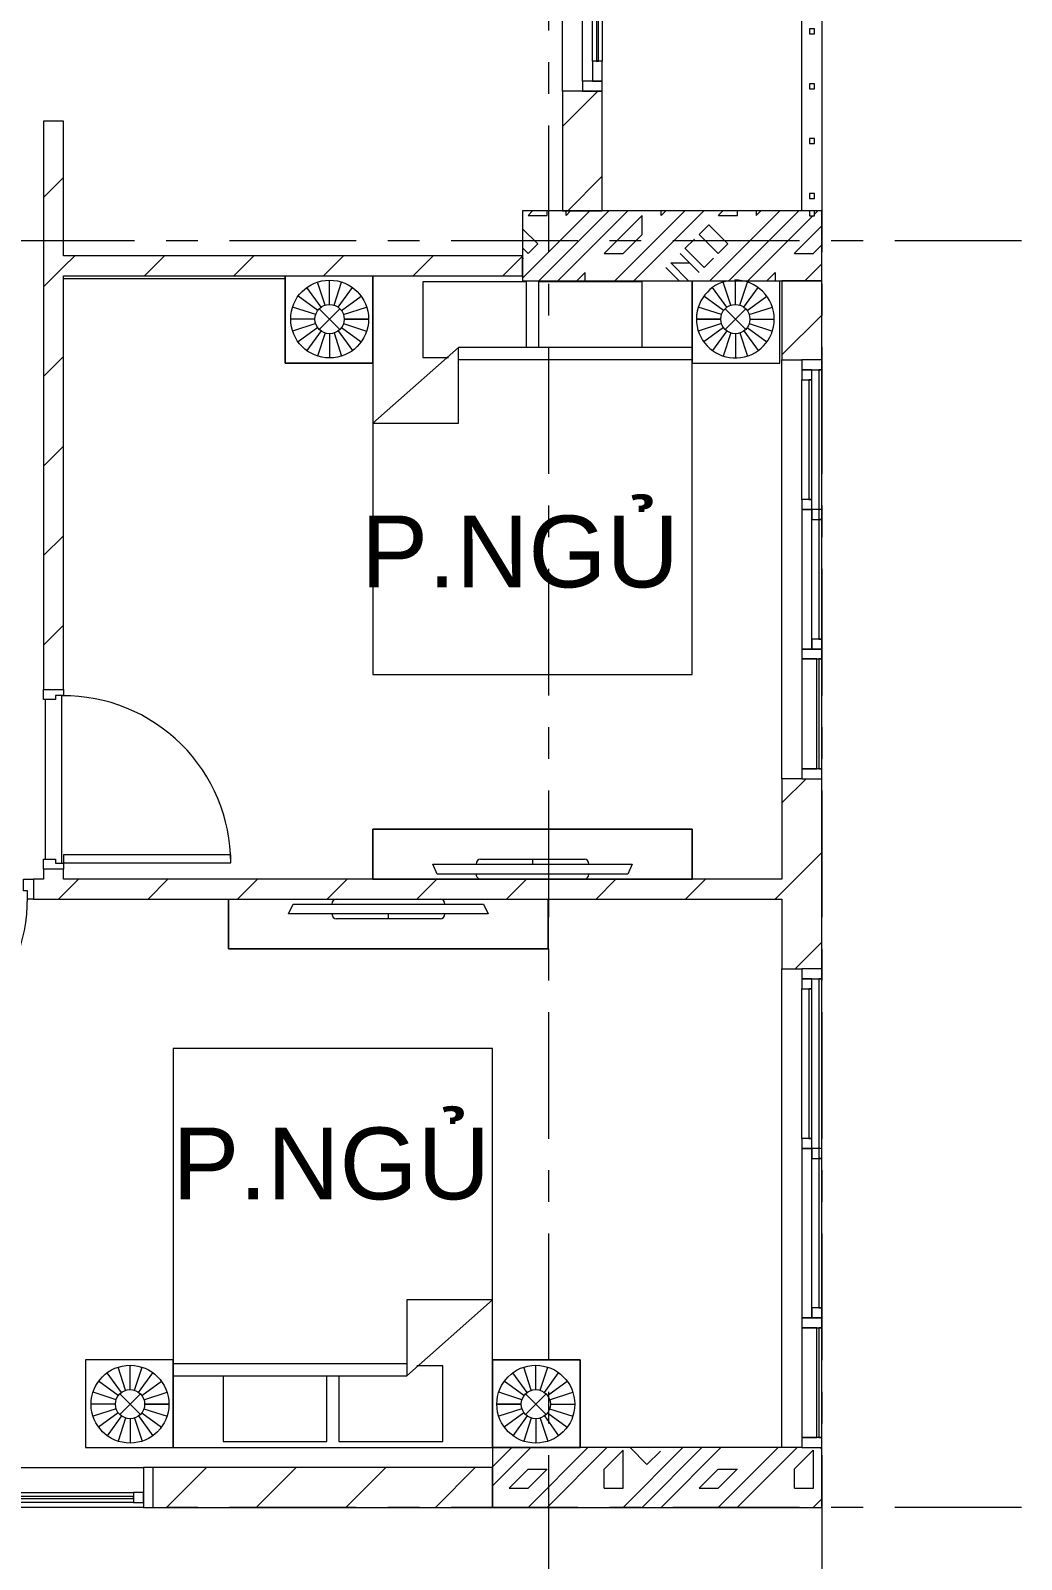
# Model space of a CAD drawing. Header units: millimetres. Extents: x -20144 to 117583, y -11426 to 48263.
# Drawn here: x 37036 to 42001, y -261 to 7404 of the extents above; entities that cross this region are included whole.
import ezdxf

# ---------------------------------------------------------------- set-up
doc = ezdxf.new("R2010")
doc.units = ezdxf.units.MM
doc.linetypes.add('Grid Line', pattern=[22.225, 12.7, -3.175, 3.175, -3.175])
for name, color, linetype, lineweight in [('CHU', 181, 'Continuous', 5), ('CUA', 31, 'Continuous', 9), ('DIM', 1, 'Continuous', 5), ('HATCH-TUONG', 152, 'Continuous', 9), ('NET CAT', 3, 'Continuous', 5), ('NET THAY 2', 55, 'Continuous', 5), ('NET-CAT', 3, 'Continuous', 9), ('NET-THAY', 2, 'Continuous', 15), ('THIET BI', 44, 'Continuous', 5), ('TRUC', 225, 'Continuous', 5)]:
    doc.layers.add(name, color=color, linetype=linetype, lineweight=lineweight)
doc.styles.add('Arial', font='arial.ttf', dxfattribs={"height": 360})
doc.styles.add('TA1', font='arial.ttf')
doc.dimstyles.new('D_200_KTx2', dxfattribs={"dimtxt": 400, "dimasz": 300, "dimexe": 300, "dimexo": 300, "dimgap": 160, "dimtad": 1, "dimdec": 0, "dimzin": 9, "dimtxsty": 'TA1', "dimblk": 'ARCHTICK', "dimcen": 1, "dimdle": 300, "dimclrd": 256, "dimclre": 256, "dimclrt": 7, "dimadec": 0, "dimazin": 0, "dimtfac": 1, "dimtdec": 0, "dimtix": 1, "dimtmove": 1, "dimatfit": 3, "dimldrblk": 'ARCHTICK', "dimfxl": 1, "dimtolj": 1, "dimtzin": 0, "dimlwd": -1, "dimlwe": -1, "dimarcsym": 0})
pattern_1 = [(45, (95.25, 0), (-476.246, 476.246), []), (45, (190.5, 0), (-476.246, 476.246), []), (45, (0, 0), (-476.246, 476.246), []), (45, (476.25, 0), (-476.246, 476.246), []), (45, (571.5, 0), (-476.246, 476.246), []), (0, (381, 95.25), (0, 952.5), [95.25, -857.25]), (0, (476.25, 190.5), (0, 952.5), [95.25, -857.25]), (45, (381, 95.25), (0, 952.491), [134.684, -1212.342]), (45, (476.25, 95.25), (0, 952.491), [134.684, -1212.342]), (0, (381, 95.25), (0, 952.5), [95.25, -857.25]), (90, (-95.25, 95.25), (-952.5, 6e-14), [95.25, -857.25]), (90, (0, 95.25), (-952.5, 6e-14), [190.5, -762]), (45, (-95.25, 190.5), (0, 952.491), [134.684, -1212.342]), (90, (762, 381), (-952.5, 6e-14), [95.25, -857.25]), (0, (666.75, 381), (0, 952.5), [95.25, -857.25]), (45, (666.75, 381), (0, 952.491), [134.683, -1212.342]), (0, (857.25, 95.25), (0, 952.5), [95.25, -857.25]), (0, (857.25, 571.5), (0, 952.5), [95.25, -857.25]), (90, (1047.75, 666.75), (-952.5, 6e-14), [95.25, -857.25]), (45, (857.25, 571.5), (0, 952.491), [269.367, -1077.66]), (45, (952.5, 571.5), (0, 952.491), [134.683, -1212.342]), (45, (1143, 762), (0, 952.491), [134.684, -1212.342]), (0, (1143, 857.25), (0, 952.5), [95.25, -857.25]), (90, (1143, 762), (-952.5, 6e-14), [95.25, -857.25]), (0, (476.25, 762), (0, 952.5), [95.25, -857.25]), (0, (666.75, 857.25), (0, 952.5), [95.25, -857.25]), (90, (571.5, 762), (-952.5, 6e-14), [95.25, -857.25]), (90, (666.75, 762), (-952.5, 6e-14), [95.25, -857.25]), (45, (476.25, 762), (0, 952.491), [134.684, -1212.342]), (45, (666.75, 762), (0, 952.491), [134.683, -1212.342]), (135, (119, 214.8), (-952.491, 6e-14), [134.684, -1212.342]), (135, (238.1, 333.4), (-952.491, 6e-14), [134.684, -1212.342]), (135, (309.56, 404.8), (-952.491, 6e-14), [134.684, -1212.342]), (135, (333.4, 428.6), (-952.491, 6e-14), [134.683, -1212.342]), (135, (381, 476.25), (-952.491, 6e-14), [134.683, -1212.342]), (135, (404.8, 500.06), (-952.491, 6e-14), [134.684, -1212.342]), (135, (476.25, 571.5), (-952.491, 6e-14), [134.683, -1212.342]), (135, (523.9, 619.1), (-952.491, 6e-14), [134.684, -1212.342]), (45, (119, 214.8), (0, 952.491), [95.25, -1251.776]), (45, (238.1, 333.4), (0, 952.491), [67.36, -1279.665]), (45, (404.8, 500.06), (0, 952.491), [67.36, -1279.665]), (45, (309.56, 595.3), (0, 952.491), [67.36, -1279.665]), (45, (476.25, 571.5), (0, 952.491), [67.36, -1279.665]), (45, (381, 666.75), (0, 952.491), [67.36, -1279.665]), (0, (24.2, 309.5), (0, 952.5), [190.043, -762.457]), (0, (238.1, 523.9), (0, 952.5), [95.25, -857.25])]
pattern_2 = [(45, (0, 0), (-224.5064, 224.5064), [])]

# ---------------------------------------------------------------- blocks, each defined once
blk = doc.blocks.new('CUA PHONG NGU - Type 1-368226-MẶT BẰNG TẦNG 24')
at = {"layer": 'CUA', "lineweight": 5}
for p, q in [((-348.5, -52.3), (-348.5, 47.7)), ((-348.5, 47.7), (-298.5, 47.7)), ((-298.5, 47.7), (-298.5, -11.3)), ((501.5, 47.7), (551.5, 47.7)), ((501.5, -11.3), (501.5, 47.7)), ((551.5, 47.7), (551.5, -52.3)), ((-318.5, -52.3), (-348.5, -52.3)), ((-318.5, -11.3), (-318.5, -52.3)), ((-298.5, -11.3), (-318.5, -11.3)), ((521.5, -11.3), (501.5, -11.3)), ((521.5, -52.3), (521.5, -11.3)), ((551.5, -52.3), (521.5, -52.3))]:
    blk.add_line(p, q, dxfattribs=at)
at = {"layer": 'CUA'}
for p, q in [((-277.5, -52.3), (-317.5, -52.3)), ((-317.5, -52.3), (-317.5, -890.3)), ((-277.5, -890.3), (-277.5, -52.3)), ((-317.5, -890.3), (-277.5, -890.3))]:
    blk.add_line(p, q, dxfattribs=at)
at = {"layer": 'CUA', "lineweight": 5}
blk.add_arc((-317.5, -52.3), 838, 270, 0.5, dxfattribs=at)
blk = doc.blocks.new('X-PHONG NGU 2 - X-PHONG NGU 2400-435560-MẶT BẰNG TẦNG 24')
at = {"layer": 'CUA'}
for p, q in [((-1150, 0), (-1200, 0)), ((-1200, 0), (-1200, -100)), ((-600, 0), (-1150, 0)), ((-1150, 0), (-1150, -75)), ((-1150, -100), (-1150, 0)), ((-600, -75), (-600, 0)), ((-550, 0), (-600, 0)), ((-600, 0), (-600, -100)), ((300, 0), (-550, 0)), ((-550, 0), (-550, -50)), ((-550, -100), (-550, 0)), ((300, -50), (300, 0)), ((350, 0), (300, 0)), ((300, 0), (300, -50)), ((350, -50), (350, 0)), ((350, 0), (1100, 0)), ((1150, 0), (1100, 0)), ((1100, 0), (1100, -50)), ((1200, 0), (1150, 0)), ((1150, 0), (1150, -100)), ((1150, -50), (1150, 0)), ((1200, -100), (1200, 0)), ((-1150, -75), (-600, -75)), ((-550, -50), (300, -50)), ((-500, -50), (-550, -50)), ((-550, -50), (-550, -100)), ((-500, -100), (-500, -50)), ((300, -50), (250, -50)), ((250, -50), (250, -100)), ((300, -50), (350, -50)), ((300, -100), (300, -50)), ((1100, -35), (350, -35)), ((350, -35), (350, -50)), ((350, -50), (1100, -50)), ((1100, -50), (1100, -35)), ((1100, -50), (1150, -50)), ((-1200, -100), (-1150, -100)), ((-600, -85), (-1150, -85)), ((-1150, -85), (-1150, -100)), ((-1150, -100), (-600, -100)), ((-600, -100), (-600, -85)), ((-600, -100), (-550, -100)), ((-550, -100), (-500, -100)), ((250, -85), (-500, -85)), ((-500, -85), (-500, -100)), ((-500, -100), (250, -100)), ((1150, -85), (250, -85)), ((250, -85), (250, -100)), ((250, -100), (250, -85)), ((250, -100), (1150, -100)), ((250, -100), (300, -100)), ((1150, -100), (1150, -85)), ((1150, -100), (1200, -100))]:
    blk.add_line(p, q, dxfattribs=at)
blk = doc.blocks.new('X-PHONG NGU 2 - X-PHONG NGU 2_Recovery_-378306-MẶT BẰNG TẦNG 24')
at = {"layer": 'CUA'}
for p, q in [((-1000, 0), (-1050, 0)), ((-1050, 0), (-1050, -100)), ((-450, 0), (-1000, 0)), ((-1000, 0), (-1000, -75)), ((-1000, -100), (-1000, 0)), ((-450, -75), (-450, 0)), ((-400, 0), (-450, 0)), ((-450, 0), (-450, -100)), ((300, 0), (-400, 0)), ((-400, 0), (-400, -50)), ((-400, -100), (-400, 0)), ((300, -50), (300, 0)), ((350, 0), (300, 0)), ((300, 0), (300, -50)), ((350, -50), (350, 0)), ((350, 0), (950, 0)), ((1000, 0), (950, 0)), ((950, 0), (950, -50)), ((1050, 0), (1000, 0)), ((1000, 0), (1000, -100)), ((1000, -50), (1000, 0)), ((1050, -100), (1050, 0)), ((-1000, -75), (-450, -75)), ((-400, -50), (300, -50)), ((-350, -50), (-400, -50)), ((-400, -50), (-400, -100)), ((-350, -100), (-350, -50)), ((300, -50), (250, -50)), ((250, -50), (250, -100)), ((300, -50), (350, -50)), ((300, -100), (300, -50)), ((950, -35), (350, -35)), ((350, -35), (350, -50)), ((350, -50), (950, -50)), ((950, -50), (950, -35)), ((950, -50), (1000, -50)), ((-1050, -100), (-1000, -100)), ((-450, -85), (-1000, -85)), ((-1000, -85), (-1000, -100)), ((-1000, -100), (-450, -100)), ((-450, -100), (-450, -85)), ((-450, -100), (-400, -100)), ((-400, -100), (-350, -100)), ((250, -85), (-350, -85)), ((-350, -85), (-350, -100)), ((-350, -100), (250, -100)), ((1000, -85), (250, -85)), ((250, -85), (250, -100)), ((250, -100), (250, -85)), ((250, -100), (1000, -100)), ((250, -100), (300, -100)), ((1000, -100), (1000, -85)), ((1000, -100), (1050, -100))]:
    blk.add_line(p, q, dxfattribs=at)
blk = doc.blocks.new('X-PHONG NGU 5 - X-PHONG NGU 900-417337-MẶT BẰNG TẦNG 24')
at = {"layer": 'CUA'}
for p, q in [((-400, 100), (-450, 100)), ((-450, 100), (-450, -100)), ((-400, -100), (-400, 100)), ((-400, 100), (400, 100)), ((450, 100), (400, 100)), ((400, 100), (400, -100)), ((450, -100), (450, 100)), ((-350, -25), (-400, -25)), ((-400, -25), (-400, -75)), ((-400, -75), (-350, -75)), ((-350, -75), (-350, -25)), ((-350, -25), (350, -25)), ((350, -45), (-350, -45)), ((-350, -45), (-350, -55)), ((-350, -55), (350, -55)), ((350, -75), (-350, -75)), ((400, -25), (350, -25)), ((350, -25), (350, -75)), ((350, -55), (350, -45)), ((350, -75), (400, -75)), ((400, -75), (400, -25)), ((-450, -100), (-400, -100)), ((400, -100), (-400, -100)), ((400, -100), (450, -100))]:
    blk.add_line(p, q, dxfattribs=at)
blk = doc.blocks.new('X-TV - X-TV-442838-MẶT BẰNG TẦNG 24')
at = {"layer": 'THIET BI'}
for p, q in [((1602.5, 250), (0, 250)), ((0, 250), (0, 0.1)), ((0, 250), (1602.5, 250)), ((0, 0.1), (0, 250)), ((1602.5, 0.1), (1602.5, 250)), ((1602.5, 250), (1602.5, 0.1)), ((541.3, 100), (1061.3, 100)), ((801.3, 100), (801.3, 75)), ((301.3, 75), (1301.3, 75)), ((323.8, 25), (301.3, 75)), ((1278.8, 25), (323.8, 25)), ((1301.3, 75), (1278.8, 25))]:
    blk.add_line(p, q, dxfattribs=at)
for centre, start_param, end_param in [((541.3, 75), 0, 1.570796), ((1061.3, 75), 4.712389, 6.283185), ((541.3, 25), 1.570796, 3.13572), ((1061.3, 25), 3.147465, 4.712389)]:
    blk.add_ellipse(centre, major_axis=(0, 25), ratio=0.9, start_param=start_param, end_param=end_param, dxfattribs=at)
blk = doc.blocks.new('X-TV - X-TV-442868-MẶT BẰNG TẦNG 24')
at = {"layer": 'THIET BI'}
for p, q in [((1600, 250), (0, 250)), ((0, 250), (0, 0)), ((0, 250), (1600, 250)), ((0, 0), (0, 250)), ((1600, 0), (1600, 250)), ((1600, 250), (1600, 0)), ((540, 100), (1060, 100)), ((800, 100), (800, 75)), ((300, 75), (1300, 75)), ((322.5, 25), (300, 75)), ((1277.5, 25), (322.5, 25)), ((1300, 75), (1277.5, 25)), ((0, 0), (1600, 0)), ((1060, 0), (540, 0))]:
    blk.add_line(p, q, dxfattribs=at)
for centre, start_param, end_param in [((540, 75), 0, 1.570796), ((1060, 75), 4.712389, 6.283185), ((540, 25), 1.570796, 3.141593), ((1060, 25), 3.141593, 4.712389)]:
    blk.add_ellipse(centre, major_axis=(0, 25), ratio=0.9, start_param=start_param, end_param=end_param, dxfattribs=at)
blk = doc.blocks.new('CUA LO GIA _LUA_ - CUA LO GIA _LUA_ 3500-588156-MẶT BẰNG TẦNG 24')
at = {"layer": 'CUA'}
for p, q in [((332.4, 183.9), (511.1, 231.8)), ((697.4, 183.9), (332.4, 183.9)), ((-1700, 100), (-1750, 100)), ((-1750, 100), (-1750, 0)), ((-1700, 0), (-1700, 100)), ((-1700, 100), (0, 100)), ((100, 100), (0, 100)), ((0, 100), (0, 50)), ((100, 50), (100, 100)), ((100, 100), (1600, 100)), ((1600, 80), (100, 80)), ((100, 80), (100, 70)), ((1700, 100), (1600, 100)), ((1600, 100), (1600, 50)), ((1600, 70), (1600, 80)), ((1700, 50), (1700, 100)), ((1750, 100), (1700, 100)), ((1700, 100), (1700, 0)), ((1750, 0), (1750, 100)), ((-1600, 50), (-1700, 50)), ((-1700, 50), (-1700, 0)), ((-1600, 0), (-1600, 50)), ((-1600, 50), (-100, 50)), ((-100, 30), (-1600, 30)), ((-1600, 30), (-1600, 20)), ((-1600, 20), (-100, 20)), ((0, 50), (-100, 50)), ((-100, 50), (-100, 0)), ((-100, 20), (-100, 30)), ((0, 0), (0, 50)), ((0, 50), (100, 50)), ((100, 70), (1600, 70)), ((1600, 50), (100, 50)), ((1600, 50), (1700, 50)), ((-1750, 0), (-1700, 0)), ((-1700, 0), (-1600, 0)), ((-100, 0), (-1600, 0)), ((-100, 0), (0, 0)), ((1700, 0), (0, 0)), ((1700, 0), (1750, 0)), ((-697.4, -133.9), (-332.4, -133.9)), ((-332.4, -133.9), (-511.1, -181.8))]:
    blk.add_line(p, q, dxfattribs=at)
blk = doc.blocks.new('X-GIUONG - X-GIUONG-V2-MẶT BẰNG TẦNG 24')
at = {"layer": 'THIET BI'}
for p, q in [((-800, 0), (-1239, 0)), ((-1239, 0), (-1239, -439)), ((-1239, 0), (-800, 0)), ((-1239, -439), (-1239, 0)), ((-1059.6, -158.2), (-1131.2, -59.5)), ((-1039.2, -147.8), (-1076.9, -31.8)), ((-1016.6, -144.2), (-1016.6, -22.2)), ((-993.9, -147.8), (-956.3, -31.8)), ((-973.5, -158.2), (-901.9, -59.5)), ((-800, -439), (-800, 0)), ((800, 0), (-800, 0)), ((-800, 0), (-800, -2000)), ((800, 0), (-800, 0)), ((-800, 0), (-800, -439)), ((-800, 0), (-800, -2000)), ((-550, -30), (-550, -410)), ((-30, -30), (-550, -30)), ((-30, -360), (-30, -30)), ((30, -30), (30, -360)), ((550, -30), (30, -30)), ((550, -360), (550, -30)), ((1239, 0), (800, 0)), ((800, 0), (800, -439)), ((800, -2000), (800, 0)), ((1239, 0), (800, 0)), ((800, 0), (800, -439)), ((800, -2000), (800, 0)), ((973.5, -158.2), (901.9, -59.5)), ((993.9, -147.8), (956.3, -31.8)), ((1016.6, -144.2), (1016.6, -22.2)), ((1039.2, -147.8), (1076.9, -31.8)), ((1059.6, -158.2), (1131.2, -59.5)), ((1239, -439), (1239, 0)), ((1239, -439), (1239, 0)), ((-1075.8, -174.4), (-1174.4, -102.7)), ((-957.4, -174.4), (-858.7, -102.7)), ((957.4, -174.4), (858.7, -102.7)), ((1075.8, -174.4), (1174.4, -102.7)), ((-1089.7, -217.4), (-1211.7, -217.4)), ((-1086.1, -194.8), (-1202.1, -157.1)), ((-1068.3, -269.1), (-964.8, -165.6)), ((-1068.3, -165.6), (-964.8, -269.1)), ((-947, -194.8), (-831, -157.1)), ((-943.4, -217.4), (-821.4, -217.4)), ((-821.4, -217.4), (-943.4, -217.4)), ((943.4, -217.4), (821.4, -217.4)), ((821.4, -217.4), (943.4, -217.4)), ((947, -194.8), (831, -157.1)), ((1068.3, -269.1), (964.8, -165.6)), ((1068.3, -165.6), (964.8, -269.1)), ((1086.1, -194.8), (1202.1, -157.1)), ((1089.7, -217.4), (1211.7, -217.4)), ((-1086.1, -240), (-1202.1, -277.7)), ((-1075.8, -260.4), (-1174.4, -332.1)), ((-1059.6, -276.6), (-1131.2, -375.2)), ((-1039.2, -287), (-1076.9, -402.9)), ((-1016.6, -290.5), (-1016.6, -412.5)), ((-993.9, -287), (-956.3, -402.9)), ((-973.5, -276.6), (-901.9, -375.2)), ((-957.4, -260.4), (-858.7, -332.1)), ((-947, -240), (-831, -277.7)), ((947, -240), (831, -277.7)), ((957.4, -260.4), (858.7, -332.1)), ((973.5, -276.6), (901.9, -375.2)), ((993.9, -287), (956.3, -402.9)), ((1016.6, -290.5), (1016.6, -412.5)), ((1039.2, -287), (1076.9, -402.9)), ((1059.6, -276.6), (1131.2, -375.2)), ((1075.8, -260.4), (1174.4, -332.1)), ((1086.1, -240), (1202.1, -277.7)), ((-370, -360), (-800, -740)), ((-370, -740), (-370, -360)), ((800, -360), (-370, -360)), ((-1239, -439), (-800, -439)), ((-800, -439), (-1239, -439)), ((-550, -410), (-420, -410)), ((-370, -420), (800, -420)), ((800, -439), (1239, -439)), ((800, -439), (1239, -439)), ((-800, -740), (-370, -740)), ((-800, -2000), (800, -2000)), ((-800, -2000), (800, -2000))]:
    blk.add_line(p, q, dxfattribs=at)
for centre, radius in [((-1016.6, -217.4), 195.1), ((1016.6, -217.4), 195.1), ((-1016.6, -217.4), 73.2), ((1016.6, -217.4), 73.2)]:
    blk.add_circle(centre, radius, dxfattribs=at)
blk = doc.blocks.new('X-GIUONG - X-GIUONG-V10-MẶT BẰNG TẦNG 24')
at = {"layer": 'THIET BI'}
for p, q in [((-1239, 0), (-1239, -439)), ((-1239, -439), (-1239, 0)), ((-1059.6, -158.2), (-1131.2, -59.5)), ((-1039.2, -147.8), (-1076.9, -31.8)), ((-1016.6, -144.2), (-1016.6, -22.2)), ((-993.9, -147.8), (-956.3, -31.8)), ((-973.5, -158.2), (-901.9, -59.5)), ((-800, -439), (-800, 0)), ((-800, 0), (-800, -2000)), ((-800, 0), (-800, -439)), ((-800, 0), (-800, -2000)), ((-550, -30), (-550, -410)), ((-30, -30), (-550, -30)), ((-30, -360), (-30, -30)), ((30, -30), (30, -360)), ((550, -30), (30, -30)), ((550, -360), (550, -30)), ((800, -25), (800, -439)), ((800, -2000), (800, -25)), ((800, -25), (800, -439)), ((800, -2000), (800, -25)), ((973.5, -158.2), (901.9, -59.5)), ((993.9, -147.8), (956.3, -31.8)), ((1016.6, -144.2), (1016.6, -25)), ((1039.2, -147.8), (1076.9, -31.8)), ((1059.6, -158.2), (1131.2, -59.5)), ((1239, -439), (1239, -25)), ((1239, -439), (1239, -25)), ((-1075.8, -174.4), (-1174.4, -102.7)), ((-957.4, -174.4), (-858.7, -102.7)), ((957.4, -174.4), (858.7, -102.7)), ((1075.8, -174.4), (1174.4, -102.7)), ((-1089.7, -217.4), (-1211.7, -217.4)), ((-1086.1, -194.8), (-1202.1, -157.1)), ((-1068.3, -269.1), (-964.8, -165.6)), ((-1068.3, -165.6), (-964.8, -269.1)), ((-947, -194.8), (-831, -157.1)), ((-943.4, -217.4), (-821.4, -217.4)), ((-821.4, -217.4), (-943.4, -217.4)), ((943.4, -217.4), (821.4, -217.4)), ((821.4, -217.4), (943.4, -217.4)), ((947, -194.8), (831, -157.1)), ((1068.3, -269.1), (964.8, -165.6)), ((1068.3, -165.6), (964.8, -269.1)), ((1086.1, -194.8), (1202.1, -157.1)), ((1089.7, -217.4), (1211.7, -217.4)), ((-1086.1, -240), (-1202.1, -277.7)), ((-1075.8, -260.4), (-1174.4, -332.1)), ((-1059.6, -276.6), (-1131.2, -375.2)), ((-1039.2, -287), (-1076.9, -402.9)), ((-1016.6, -290.5), (-1016.6, -412.5)), ((-993.9, -287), (-956.3, -402.9)), ((-973.5, -276.6), (-901.9, -375.2)), ((-957.4, -260.4), (-858.7, -332.1)), ((-947, -240), (-831, -277.7)), ((947, -240), (831, -277.7)), ((957.4, -260.4), (858.7, -332.1)), ((973.5, -276.6), (901.9, -375.2)), ((993.9, -287), (956.3, -402.9)), ((1016.6, -290.5), (1016.6, -412.5)), ((1039.2, -287), (1076.9, -402.9)), ((1059.6, -276.6), (1131.2, -375.2)), ((1075.8, -260.4), (1174.4, -332.1)), ((1086.1, -240), (1202.1, -277.7)), ((-370, -360), (-800, -740)), ((-370, -740), (-370, -360)), ((800, -360), (-370, -360)), ((-1239, -439), (-800, -439)), ((-800, -439), (-1239, -439)), ((-550, -410), (-420, -410)), ((-370, -420), (800, -420)), ((800, -439), (1239, -439)), ((800, -439), (1239, -439)), ((-800, -740), (-370, -740)), ((-800, -2000), (800, -2000)), ((-800, -2000), (800, -2000))]:
    blk.add_line(p, q, dxfattribs=at)
for centre, radius in [((-1016.6, -217.4), 195.1), ((-1016.6, -217.4), 73.2), ((1016.6, -217.4), 73.2)]:
    blk.add_circle(centre, radius, dxfattribs=at)
for start, end in [(97.61641, 360), (360, 91.22143)]:
    blk.add_arc((1016.6, -217.4), 195.1, start, end, dxfattribs=at)
blk = doc.blocks.new('Railing - 25mm-666288-MẶT BẰNG TẦNG 24')
at = {"layer": 'NET THAY 2'}
for p, q in [((12.5, 12.5), (-12.5, 12.5)), ((-12.5, 12.5), (-12.5, -12.5)), ((12.5, -12.5), (12.5, 12.5)), ((-12.5, -12.5), (12.5, -12.5))]:
    blk.add_line(p, q, dxfattribs=at)
blk = doc.blocks.new('Railing - Railing-631997-MẶT BẰNG TẦNG 24')
for p in [(40950.5, 11237.6), (40950.5, 10975.1), (40950.5, 10700.1), (40950.5, 10425.1), (40950.5, 10150.1), (40950.5, 9875.1), (40950.5, 9600.1), (40950.5, 9325.1), (40950.5, 9050.1), (40950.5, 8775.1), (40950.5, 8500.1), (40950.5, 8225.1), (40950.5, 7950.1), (40950.5, 7675.1), (40950.5, 7400.1), (40950.5, 7125.1), (40950.5, 6850.1), (40950.5, 6575.1), (40950.5, 6487.4)]:
    blk.add_blockref('Railing - 25mm-666288-MẶT BẰNG TẦNG 24', p)
blk = doc.blocks.new('_ARCHTICK')
at = {"color": 0, "linetype": 'ByBlock', "const_width": 0.15}
blk.add_lwpolyline([(-0.5, -0.5), (0.5, 0.5)], dxfattribs=at)
blk = doc.blocks.new('*D271')
at = {"layer": 'Defpoints', "color": 0, "transparency": 16777216}
for p in [(32400.5, -0.1), (39630.5, -0.1), (39630.5, -2000.1)]:
    blk.add_point(p, dxfattribs=at)
at = {"layer": 'DIM', "transparency": 16777216}
for p, q in [((32400.5, -300.1), (32400.5, -2300.1)), ((39630.5, -300.1), (39630.5, -2300.1)), ((32100.5, -2000.1), (39930.5, -2000.1))]:
    blk.add_line(p, q, dxfattribs=at)
at = {"layer": 'DIM', "transparency": 16777216, "xscale": 300, "yscale": 300, "zscale": 300, "rotation": 180}
blk.add_blockref('_ARCHTICK', (32400.5, -2000.1), dxfattribs=at)
at = {"layer": 'DIM', "transparency": 16777216, "xscale": 300, "yscale": 300, "zscale": 300}
blk.add_blockref('_ARCHTICK', (39630.5, -2000.1), dxfattribs=at)
at = {"layer": 'DIM', "color": 7, "transparency": 16777216, "insert": (36015.5, -1635.7), "char_height": 400, "attachment_point": 5, "style": 'TA1'}
blk.add_mtext('\\A1;7230', dxfattribs=at)
blk = doc.blocks.new('*D272')
at = {"layer": 'Defpoints', "color": 0, "transparency": 16777216}
for p in [(39630.5, -0.1), (41000.5, -0.1), (41000.5, -2000.1)]:
    blk.add_point(p, dxfattribs=at)
at = {"layer": 'DIM', "transparency": 16777216}
for p, q in [((39630.5, -300.1), (39630.5, -2300.1)), ((41000.5, -300.1), (41000.5, -2300.1)), ((39630.5, -2000.1), (39330.5, -2000.1)), ((39630.5, -2000.1), (41000.5, -2000.1)), ((41000.5, -2000.1), (41300.5, -2000.1))]:
    blk.add_line(p, q, dxfattribs=at)
at = {"layer": 'DIM', "transparency": 16777216, "xscale": 300, "yscale": 300, "zscale": 300}
blk.add_blockref('_ARCHTICK', (39630.5, -2000.1), dxfattribs=at)
at = {"layer": 'DIM', "transparency": 16777216, "xscale": 300, "yscale": 300, "zscale": 300, "rotation": 180}
blk.add_blockref('_ARCHTICK', (41000.5, -2000.1), dxfattribs=at)
at = {"layer": 'DIM', "color": 7, "transparency": 16777216, "insert": (40315.5, -1635.7), "char_height": 400, "attachment_point": 5, "style": 'TA1'}
blk.add_mtext('\\A1;1370', dxfattribs=at)

msp = doc.modelspace()

# ---------------------------------------------------------------- hatches: boundary and pattern name
at = {"layer": 'HATCH-TUONG', "lineweight": 5}
h = msp.add_hatch(dxfattribs=at)
h.set_pattern_fill('FP_2', color=256, style=0, pattern_type=2)
h.set_pattern_definition(pattern_2)
h.paths.add_polyline_path([(39900.5, 6499.9), (39900.5, 7099.9), (39700.5, 7099.9), (39700.5, 6499.9)], flags=0)
h.paths.add_polyline_path([(39700.5, 10599.9), (39900.5, 10599.9), (39900.5, 11249.8), (39700.5, 11249.8), (39700.5, 10784.6)], flags=0)
h = msp.add_hatch(dxfattribs=at)
h.set_pattern_fill('FP_2', color=256, style=0, pattern_type=2)
h.set_pattern_definition(pattern_2)
h.paths.add_polyline_path([(37200.5, 3149.9), (37200.5, 3199.9), (37100.5, 3199.9), (37100.5, 3149.9)], flags=0)
h.paths.add_polyline_path([(37200.5, 4099.9), (37200.5, 6950), (37100.5, 6950), (37100.5, 4099.9)], flags=0)
h = msp.add_hatch(dxfattribs=at)
h.set_pattern_fill('FP_2', color=256, style=0, pattern_type=2)
h.set_pattern_definition(pattern_2)
h.paths.add_polyline_path([(39500.6, 6174.9), (39500.6, 6274.9), (37200.5, 6274.9), (37200.5, 6174.9), (38365.9, 6174.9)], flags=0)
h = msp.add_hatch(dxfattribs=at)
h.set_pattern_fill('FP_2', color=256, style=0, pattern_type=2)
h.set_pattern_definition(pattern_2)
h.paths.add_polyline_path([(40900.5, 2699.9), (41000.5, 2699.9), (41000.5, 3653.4), (40800.5, 3653.4), (40800.5, 2699.9)], flags=0)
h.paths.add_polyline_path([(40900.5, 5753.4), (41000.5, 5753.4), (41000.5, 6149.9), (40800.5, 6149.9), (40800.5, 5753.4)], flags=0)
h = msp.add_hatch(dxfattribs=at)
h.set_pattern_fill('FP_2', color=256, style=0, pattern_type=2)
h.set_pattern_definition(pattern_2)
h.paths.add_polyline_path([(40800.5, 3049.9), (40800.5, 3149.9), (37050.5, 3149.9), (37050.5, 3049.9), (38365.9, 3049.9)], flags=0)
h.paths.add_polyline_path([(36000.5, 3049.9), (36150.5, 3049.9), (36150.5, 3149.9), (36000.5, 3149.9), (36000.5, 3083.2)], flags=0)
h = msp.add_hatch(dxfattribs=at)
h.set_pattern_fill('FP_2', color=256, style=0, pattern_type=2)
h.set_pattern_definition(pattern_2)
h.paths.add_polyline_path([(39350.5, -0.1), (39350.5, 199.9), (37650.5, 199.9), (37650.5, -0.1), (38365.9, -0.1)], flags=0)
h.paths.add_polyline_path([(36750.5, -0.1), (36750.5, 199.9), (35250.5, 199.9), (35250.5, -0.1)], flags=0)
h.paths.add_polyline_path([(33150.5, -0.1), (33150.5, 199.9), (32600.5, 199.9), (32600.5, -0.1)], flags=0)
at = {"layer": 'NET CAT'}
h = msp.add_hatch(dxfattribs=at)
h.set_pattern_fill('FP_1', color=256, style=0, pattern_type=2)
h.set_pattern_definition(pattern_1)
h.paths.add_polyline_path([(40938, 6149.9), (41000.5, 6149.9), (41000.5, 6499.9), (40963, 6499.9), (40963, 6474.9), (40938, 6474.9), (40938, 6499.9), (39500.5, 6499.9), (39500.5, 6149.9), (40082.9, 6149.9)], flags=0)
h = msp.add_hatch(dxfattribs=at)
h.set_pattern_fill('FP_1', color=256, style=0, pattern_type=2)
h.set_pattern_definition(pattern_1)
h.paths.add_polyline_path([(40900.5, -0.1), (41000.5, -0.1), (41000.5, 299.9), (39350.5, 299.9), (39350.5, -0.1)], flags=0)

# ---------------------------------------------------------------- linework, layer by layer
at = {"layer": 'NET CAT', "lineweight": 13}
for p, q in [((40938, 6499.9), (39500.5, 6499.9)), ((39500.5, 6499.9), (39500.5, 6149.9)), ((41000.5, 6499.9), (40963, 6499.9)), ((41000.5, 6149.9), (41000.5, 6499.9)), ((39500.5, 6149.9), (41000.5, 6149.9)), ((40900.5, 299.9), (39350.5, 299.9)), ((39350.5, 299.9), (39350.5, -0.1)), ((41000.5, -0.1), (41000.5, 299.9)), ((39350.5, -0.1), (41000.5, -0.1))]:
    msp.add_line(p, q, dxfattribs=at)
at = {"layer": 'NET-CAT', "lineweight": 15}
for p, q in [((39900.5, 7099.9), (39700.5, 7099.9)), ((39700.5, 7099.9), (39700.5, 6499.9)), ((39900.5, 6499.9), (39900.5, 7099.9)), ((37100.5, 6950), (37100.5, 4099.9)), ((37200.5, 6950), (37100.5, 6950)), ((37200.5, 6274.9), (37200.5, 6950)), ((39700.5, 6499.9), (39900.5, 6499.9)), ((39500.6, 6274.9), (37200.5, 6274.9)), ((39500.6, 6174.9), (39500.6, 6274.9)), ((37200.5, 6174.9), (39500.6, 6174.9)), ((37200.5, 4099.9), (37200.5, 6174.9)), ((41000.5, 6149.9), (40800.5, 6149.9)), ((40800.5, 6149.9), (40800.5, 5753.4)), ((41000.5, 5753.4), (41000.5, 6149.9)), ((40800.5, 5753.4), (40900.5, 5753.4)), ((37100.5, 4099.9), (37200.5, 4099.9)), ((40900.5, 3653.4), (40800.5, 3653.4)), ((40800.5, 3653.4), (40800.5, 3149.9)), ((41000.5, 2699.9), (41000.5, 3653.4)), ((37100.5, 3149.9), (37050.5, 3149.9)), ((37050.5, 3149.9), (37050.5, 3049.9)), ((37100.5, 3199.9), (37100.5, 3149.9)), ((37200.5, 3199.9), (37100.5, 3199.9)), ((37200.5, 3149.9), (37200.5, 3199.9)), ((40800.5, 3149.9), (37200.5, 3149.9)), ((37050.5, 3049.9), (40800.5, 3049.9)), ((40800.5, 3049.9), (40800.5, 2699.9)), ((40800.5, 2699.9), (40900.5, 2699.9)), ((39350.5, 199.9), (37650.5, 199.9)), ((39350.5, -0.1), (39350.5, 199.9)), ((37650.5, -0.1), (39350.5, -0.1))]:
    msp.add_line(p, q, dxfattribs=at)
at = {"layer": 'NET-THAY', "lineweight": 9}
for p, q in [((40900.5, 6499.9), (40900.5, 11249.9)), ((41000.5, 11249.9), (41000.5, 6499.9)), ((39700.5, 7099.9), (39700.5, 10599.9)), ((38311.4, 6159.9), (37200.5, 6159.9)), ((40800.5, 3653.4), (40800.5, 5753.4)), ((37190.5, 4069.9), (37190.5, 3229.9)), ((37110.5, 3249.9), (37110.5, 4049.9)), ((40800.5, 299.9), (40800.5, 2699.9))]:
    msp.add_line(p, q, dxfattribs=at)
at = {"layer": 'TRUC', "linetype": 'Grid Line', "ltscale": 50}
for p, q in [((39630.5, 43599.9), (39630.5, -7167.6)), ((41000.5, 43599.9), (41000.5, -4500.1)), ((42000.5, 6349.9), (-12092.4, 6349.9)), ((42000.5, -0.1), (-12092.4, -0.1))]:
    msp.add_line(p, q, dxfattribs=at)

# ---------------------------------------------------------------- block references
at = {"lineweight": 9}
for name, p in [('Railing - Railing-631997-MẶT BẰNG TẦNG 24', (0, 0)), ('X-GIUONG - X-GIUONG-V10-MẶT BẰNG TẦNG 24', (39550.5, 6174.9)), ('X-TV - X-TV-442868-MẶT BẰNG TẦNG 24', (38750.5, 3150)), ('CUA PHONG NGU - Type 1-368226-MẶT BẰNG TẦNG 24', (36499.1, 3102.2)), ('X-PHONG NGU 5 - X-PHONG NGU 900-417337-MẶT BẰNG TẦNG 24', (37200.5, 99.9))]:
    msp.add_blockref(name, p, dxfattribs=at)
for name, p, rotation in [('CUA LO GIA _LUA_ - CUA LO GIA _LUA_ 3500-588156-MẶT BẰNG TẦNG 24', (39800.5, 8849.9), 270), ('X-PHONG NGU 2 - X-PHONG NGU 2_Recovery_-378306-MẶT BẰNG TẦNG 24', (40900.5, 4703.4), 90), ('CUA PHONG NGU - Type 1-368226-MẶT BẰNG TẦNG 24', (37148.3, 3548.5), 90), ('X-TV - X-TV-442838-MẶT BẰNG TẦNG 24', (39629.6, 3050), 180), ('X-PHONG NGU 2 - X-PHONG NGU 2400-435560-MẶT BẰNG TẦNG 24', (40900.5, 1499.9), 90), ('X-GIUONG - X-GIUONG-V2-MẶT BẰNG TẦNG 24', (38550.5, 300.1), 180)]:
    msp.add_blockref(name, p, dxfattribs=dict(at, rotation=rotation))

# ---------------------------------------------------------------- texts
at = {"layer": 'CHU', "color": 7, "char_height": 360, "width": 1577.62, "attachment_point": 3, "line_spacing_factor": 0.936439, "style": 'Arial'}
for insert in [(40284.5, 4972.4), (39338.2, 1904.6)]:
    msp.add_mtext('\\pt2540.0016,5079.9996,7620.0012,10159.9992,12700.0008,15239.9988,17780.0004,20319.9984,22860,25400.0016,27939.9996,30480.0012,33019.9992,35560.0008,38099.9988,40640.0004,43179.9984,45720,48260.0016,50799.9996,53340.0012,55879.9992,58420.0008,60959.9988,63500.0004,66039.9984,68580,71120.0016,73659.9996,76200.0012,78739.9992,81280.0008;P.NGỦ', dxfattribs=dict(at, insert=insert))

# ---------------------------------------------------------------- dimensions: what is measured, and where the dimension line sits
at = {"layer": 'DIM'}
for base, p1, p2, picture, middle in [((39630.5, -2000.1), (32400.5, -0.1), (39630.5, -0.1), '*D271', (36015.5, -1635.7)), ((41000.5, -2000.1), (39630.5, -0.1), (41000.5, -0.1), '*D272', (40315.5, -1635.7))]:
    dim = msp.add_linear_dim(base=base, p1=p1, p2=p2, dimstyle='D_200_KTx2', dxfattribs=at)
    dim.commit()
    dim.dimension.update_dxf_attribs({"geometry": picture, "text_midpoint": middle})

doc.saveas('drawing.dxf')
